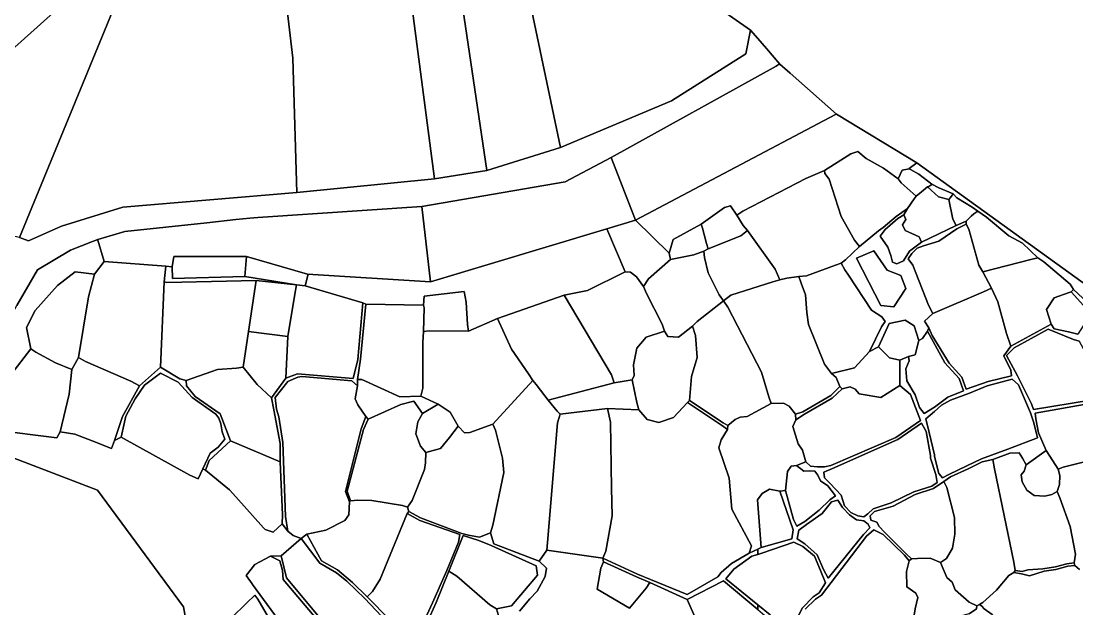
# Model space of a CAD drawing. Extents: x 542555 to 550520, y 1840485 to 1846995.
# Drawn here: x 548771.6 to 549099, y 1844100.4 to 1844282.4 of the extents above; entities that cross this region are included whole.
import ezdxf

# ---------------------------------------------------------------- set-up
doc = ezdxf.new("R2010")
doc.units = 0
doc.layers.add('Level 30', color=7, linetype='Continuous')

msp = doc.modelspace()

# ---------------------------------------------------------------- linework, layer by layer
at = {"layer": 'Level 30'}
for points in [[(549119.08, 1844188.24), (549049.32, 1844238.52), (549024.4, 1844253.63), (549010.0549, 1844266.2976), (549006.87, 1844269.11), (549006.8518, 1844269.1311), (549002.7478, 1844273.8923), (549000, 1844277.08), (548997.78, 1844279.65), (548976.85, 1844294.29), (548918.1, 1844342.09), (548898.32, 1844355.45), (548882.48, 1844365.4), (548868.1, 1844376.99), (548868.12, 1844377.03), (548888.7, 1844416.98), (548829.9, 1844469.54), (548837, 1844477.28)], [(548771.05, 1844215.34), (548773.84, 1844214.36), (548784.09, 1844218.94), (548803.13, 1844224.75), (548857.1, 1844229.36), (548899.72, 1844233.51), (548916.04, 1844236.14), (548938.88, 1844243.26), (548973.29, 1844257.7), (548996.33, 1844272.26), (548997.78, 1844279.65), (549000, 1844277.08), (549002.7478, 1844273.8923), (549006.8518, 1844269.1311), (549006.87, 1844269.11), (549006.173, 1844268.7238), (549005.7387, 1844268.4832), (548954.55, 1844240.12), (548940.31, 1844232.63), (548895.82, 1844225.02), (548844.9907, 1844221.5622), (548842.46, 1844221.39), (548838.1342, 1844220.9257), (548829.1224, 1844219.9585), (548803.7, 1844217.23), (548795.34, 1844214.78), (548793.6787, 1844214.1335), (548786.86, 1844211.48), (548776.61, 1844205.37), (548770.2491, 1844194.3257)], [(549103.58, 1844194.03), (549097.96, 1844199.26), (549096.87, 1844200.9), (549088.69, 1844207.89), (549086.86, 1844209.08), (549082.15, 1844213.68), (549077.82, 1844215.88), (549070.91, 1844221.71), (549068.22, 1844223.57), (549066.54, 1844224.8), (549061.71, 1844227.64), (549060.6, 1844228.94), (549056.17, 1844230.76), (549054.02, 1844231.9), (549049.96, 1844234.99), (549047.3641, 1844236.4417), (549046.92, 1844236.69), (549046.9623, 1844236.7222), (549049.32, 1844238.52), (549119.08, 1844188.24)], [(549100.0581, 1844195.353), (549097.16, 1844198.57), (549097.96, 1844199.26), (549103.58, 1844194.03)], [(549011.94, 1844096.89), (549013.84, 1844100.71), (549017.23, 1844104.06), (549019.01, 1844105.27), (549021.04, 1844108.42), (549019.49, 1844112.21), (549017.55, 1844116.63), (549014.02, 1844119.64), (549011.24, 1844120.98), (549001.26, 1844117.58), (549000, 1844117.22), (549000, 1844118.84), (549001.06, 1844119.35), (549010.61, 1844122.05), (549011, 1844124.8), (549006.85, 1844136.8), (549008.64, 1844137.02), (549011.08, 1844128.08), (549012.07, 1844125.94), (549014.57, 1844127.4), (549019.02, 1844130.97), (549022.31, 1844134.11), (549024.09, 1844135.41), (549021.74, 1844138.46), (549019.5, 1844139.98), (549018.67, 1844141.75), (549017.75, 1844143), (549016.11, 1844143.1), (549014.31, 1844143.05), (549012.01, 1844144.75), (549014.94, 1844145.91), (549016.41, 1844144.59), (549018.5, 1844144.33), (549020.66, 1844144.31), (549022.67, 1844144.77), (549042.84, 1844153.44), (549050.43, 1844158.7), (549047.39, 1844166.79), (549044.06, 1844169.5), (549044.02, 1844177.38), (549046.74, 1844178.49), (549046.92, 1844177.22), (549045.91, 1844174.66), (549046.2, 1844171.01), (549048.86, 1844166.62), (549050.15, 1844162.72), (549051.63, 1844160.84), (549054.82, 1844162.84), (549058.92, 1844165.95), (549063.78, 1844167.9), (549062.5, 1844171.73), (549058.06, 1844176.61), (549052.68, 1844186.38), (549053.1, 1844187.43), (549054.12, 1844185.01), (549059.32, 1844176.44), (549063.28, 1844172.1), (549064.65, 1844168.4), (549071.43, 1844170.74), (549078.72, 1844172.55), (549078.48, 1844174.24), (549076.33, 1844178.77), (549078.53, 1844181.69), (549090.96, 1844188.52), (549091.93, 1844187.06), (549096.38, 1844186.19), (549099.23, 1844185.46)], [(549099.72, 1844183.31), (549097.92, 1844183.83), (549090.05, 1844187.01), (549079.49, 1844181.21), (549077.15, 1844178.8), (549080.56, 1844172.51), (549084.85, 1844163.89), (549085.54, 1844162.14), (549103.15, 1844165.04)], [(549102.99, 1844164.01), (549086.01, 1844160.93), (549086.23, 1844159.26), (549087.04, 1844154.89), (549089.4, 1844149.38), (549083.28, 1844144.93), (549082.05, 1844147.02), (549081.02, 1844148.65), (549078.17, 1844148.53), (549072.87, 1844146.65), (549069.59, 1844145.94), (549065.28, 1844143.7), (549059.75, 1844141.25), (549057.72, 1844139.82), (549054.48, 1844137.6), (549048.83, 1844135.79), (549041.99, 1844132.14), (549036.21, 1844130.48), (549034.87, 1844129.21), (549035.08, 1844127.82), (549036.98, 1844127.21), (549037.69, 1844125.91), (549039.28, 1844124.14), (549046.06, 1844117.4), (549047.63, 1844115.89), (549046.99, 1844115.27), (549045.5, 1844116.97), (549038.86, 1844123.39), (549035.99, 1844124.81), (549033.68, 1844122.86), (549019.8, 1844104.6), (549017.88, 1844103.36), (549014.73, 1844100.22)], [(548827.38, 1844071.16), (548821.93, 1844101.01), (548795.24, 1844137.1), (548749.0279, 1844154.7593)], [(548762.83, 1844155.83), (548782.61, 1844153.38), (548783.65, 1844155.14), (548788.26, 1844154.45), (548793.63, 1844152.44), (548799.62, 1844150), (548800.51, 1844152.51), (548802.59, 1844153.54), (548823.92, 1844141.73), (548826.48, 1844140.67), (548827.92, 1844143.76), (548828.77, 1844143.35), (548836.15, 1844137.26), (548838.1452, 1844135.0385), (548846.755, 1844125.4522), (548847.26, 1844124.89), (548849.76, 1844124.1), (548852.49, 1844126.73), (548854.26, 1844124.38), (548855.91, 1844123.03), (548858.42, 1844122.1), (548852.18, 1844116.78), (548848.95, 1844116.72), (548845.5907, 1844114.9174), (548844.03, 1844114.08), (548841.36, 1844110.7), (548843.1864, 1844108.1002), (548843.32, 1844107.91), (548859.22, 1844086.23)], [(549099.81, 1844112.53), (549098.38, 1844113.76), (549098.1, 1844114.62), (549098.57, 1844117.3), (549096.86, 1844125.82), (549093.67, 1844134.75), (549092.82, 1844136.74), (549093.53, 1844138.83), (549093.72, 1844141.7), (549093.11, 1844143.59), (549094.69, 1844144.25), (549115.04, 1844149.34)], [(548895.66, 1844094.59), (548899.15, 1844102.21), (548903.6, 1844112.24), (548907.24, 1844120.97), (548907.65, 1844123.43), (548895.17, 1844127.72), (548891.32, 1844129.84), (548891.81, 1844130.51), (548895.4, 1844128.56), (548908.2, 1844123.7), (548910.29, 1844123.2), (548913.67, 1844122.56), (548917.13, 1844123.9), (548918.15, 1844120.5), (548932.17, 1844115.11), (548934.49, 1844112.99), (548934.09, 1844110.33), (548931.6, 1844105.8), (548929.33, 1844103.41), (548926.09, 1844099.67)], [(549014.73, 1844100.22), (549017.88, 1844103.36), (549019.8, 1844104.6), (549033.68, 1844122.86), (549035.99, 1844124.81), (549038.86, 1844123.39), (549045.5, 1844116.97), (549046.99, 1844115.27), (549046.13, 1844111.92), (549046.25, 1844107.16), (549049.01, 1844105.23), (549049.66, 1844103.92), (549048.8, 1844100.41), (549048.49, 1844098.42)], [(548891.96, 1844088.9), (548878.19, 1844103.54), (548872.59, 1844108.88), (548869.42, 1844111.5), (548864.24, 1844114.51), (548858.42, 1844122.1), (548860.12, 1844123.47), (548864.76, 1844115.25), (548869.73, 1844112.49), (548874.3, 1844108.56), (548878.9, 1844104.1), (548892.83, 1844089.97)], [(548919.62, 1844098.26), (548919.01, 1844100.41), (548923.66, 1844101.3), (548931.69, 1844110.76), (548931.29, 1844113.69), (548917.33, 1844119.94), (548913.5, 1844121.57), (548908.6, 1844123.09), (548904.17, 1844111.98), (548900.31, 1844102.28), (548895.63, 1844091.98)], [(548926.09, 1844099.67), (548929.33, 1844103.41), (548931.6, 1844105.8), (548934.09, 1844110.33), (548934.49, 1844112.99), (548932.17, 1844115.11), (548934.64, 1844118.54), (548951.96, 1844116.01), (548952.19, 1844114.9), (548951.31, 1844112.93), (548950.18, 1844106.44), (548960.21, 1844100.6), (548965.35, 1844106.78), (548966.55, 1844108.48), (548978.1, 1844103.21), (548983.07, 1844092.1)], [(548865.37, 1844094.73), (548852.87, 1844109.44), (548852.6, 1844112.19), (548851.76, 1844115.27), (548848.95, 1844116.72), (548852.18, 1844116.78), (548853.85, 1844109.95), (548866.21, 1844095.23)], [(549101.76, 1844084.67), (549098.01, 1844084.47), (549092.83, 1844084.88), (549087.17, 1844085.58), (549084.99, 1844086.85), (549082.09, 1844089.31), (549074.9, 1844096.39), (549072.67, 1844098.56), (549070.17, 1844100.37), (549069.45, 1844101.17), (549068.77, 1844101.66), (549069.85, 1844102.33), (549074.01, 1844106.13), (549077.9, 1844110.65), (549079.4, 1844111.63), (549081.79, 1844111.16), (549084.24, 1844110.58), (549088.81, 1844112.04), (549092.39, 1844112.54), (549096.15, 1844113.62), (549098.38, 1844113.76), (549099.81, 1844112.53)], [(549000, 1844100.15), (549000, 1844101.58), (549003.82, 1844098.47)], [(549065.52, 1844098.84), (549067.84, 1844100.37), (549067.9, 1844101.29), (549068.77, 1844101.66), (549069.45, 1844101.17), (549070.17, 1844100.37), (549072.67, 1844098.56)]]:
    msp.add_lwpolyline(points, dxfattribs=at)
for points in [[(548844.51, 1844348.09), (548837.81, 1844338.4), (548810.38, 1844310.93), (548720.79, 1844230.77), (548665.25, 1844281.08), (548660.74, 1844285.17), (548776.21, 1844411.02), (548834.06, 1844357.57), (548839.59, 1844353.41)], [(548882.48, 1844365.4), (548899.72, 1844233.51), (548857.1, 1844229.36), (548855.87, 1844270.98), (548850.5, 1844316.68), (548849.5014, 1844354.205), (548849.41, 1844357.64), (548863.83, 1844372.91), (548868.1, 1844376.99)], [(548898.32, 1844355.45), (548916.04, 1844236.14), (548899.72, 1844233.51), (548882.48, 1844365.4)], [(548918.1, 1844342.09), (548938.88, 1844243.26), (548916.04, 1844236.14), (548898.32, 1844355.45)], [(548918.1, 1844342.09), (548976.85, 1844294.29), (548997.78, 1844279.65), (548996.33, 1844272.26), (548973.29, 1844257.7), (548938.88, 1844243.26)], [(548850.5, 1844316.68), (548855.87, 1844270.98), (548857.1, 1844229.36), (548803.13, 1844224.75), (548784.09, 1844218.94), (548773.84, 1844214.36), (548771.05, 1844215.34), (548810.38, 1844310.93), (548840.26, 1844314.85)], [(548720.79, 1844230.77), (548810.38, 1844310.93), (548771.05, 1844215.34), (548747.34, 1844220.42)], [(549006.87, 1844269.11), (549010.0549, 1844266.2976), (549024.4, 1844253.63), (549024.1577, 1844253.5021), (548962.05, 1844220.71), (548954.55, 1844240.12), (549005.7387, 1844268.4832), (549006.173, 1844268.7238)], [(549046.9623, 1844236.7222), (549046.92, 1844236.69), (549044.77, 1844236.2), (549043.57, 1844233.57), (549038.95, 1844236.84), (549033.59, 1844239.88), (549031.06, 1844242.06), (549028.89, 1844241.33), (549020.74, 1844236.15), (549014.94, 1844233.64), (548995.4, 1844223.57), (548993.51, 1844222.26), (548991.55, 1844225.15), (548989.72, 1844224.63), (548982.43, 1844219.55), (548973.75, 1844214.75), (548972.53, 1844210.55), (548962.05, 1844220.71), (549024.1577, 1844253.5021), (549024.4, 1844253.63), (549049.32, 1844238.52)], [(548954.55, 1844240.12), (548962.05, 1844220.71), (548953.19, 1844218.05), (548898.57, 1844201.67), (548895.82, 1844225.02), (548940.31, 1844232.63)], [(549043.57, 1844233.57), (549044.48, 1844232.31), (549049.15, 1844228.24), (549048.48, 1844227.41), (549046.4, 1844224.33), (549042.94, 1844221.91), (549038.92, 1844218.53), (549037.45, 1844217.42), (549031.53, 1844212.62), (549030.05, 1844214.58), (549025.91, 1844221.9), (549022.12, 1844233.41), (549020.83, 1844235.18), (549020.74, 1844236.15), (549028.89, 1844241.33), (549031.06, 1844242.06), (549033.59, 1844239.88), (549038.95, 1844236.84)], [(549020.74, 1844236.15), (549020.83, 1844235.18), (549022.12, 1844233.41), (549025.91, 1844221.9), (549030.05, 1844214.58), (549031.53, 1844212.62), (549027.24, 1844208.52), (549025.84, 1844207.4), (549024.07, 1844206.83), (549015.1, 1844203.54), (549012.79, 1844203.29), (549009.01, 1844202.83), (549006.8, 1844202.29), (549005.42, 1844205.57), (548996.78, 1844217.56), (548995.51, 1844219.07), (548993.51, 1844222.26), (548995.4, 1844223.57), (549014.94, 1844233.64)], [(549053.06, 1844231.22), (549052.61, 1844231.05), (549050.83, 1844229.54), (549049.15, 1844228.24), (549044.48, 1844232.31), (549043.57, 1844233.57), (549044.77, 1844236.2), (549046.92, 1844236.69), (549047.3641, 1844236.4417), (549049.96, 1844234.99), (549054.02, 1844231.9), (549053.945, 1844231.8469)], [(549061.49, 1844219.14), (549050.82, 1844213.96), (549050.08, 1844215.59), (549045.71, 1844217.58), (549044.92, 1844219.29), (549045.89, 1844220.94), (549045.35, 1844222.41), (549046.4, 1844224.33), (549048.48, 1844227.41), (549049.15, 1844228.24), (549050.83, 1844229.54), (549052.61, 1844231.05), (549056.06, 1844228.01), (549059.21, 1844227.11), (549060.45, 1844221.05)], [(549059.7366, 1844227.8033), (549059.21, 1844227.11), (549056.06, 1844228.01), (549052.61, 1844231.05), (549053.06, 1844231.22), (549053.945, 1844231.8469), (549054.02, 1844231.9), (549056.17, 1844230.76), (549060.6, 1844228.94)], [(549066.16, 1844222.04), (549064.65, 1844220.48), (549061.49, 1844219.14), (549060.45, 1844221.05), (549059.21, 1844227.11), (549059.7366, 1844227.8033), (549060.6, 1844228.94), (549061.71, 1844227.64), (549066.54, 1844224.8), (549068.22, 1844223.57), (549067.0473, 1844222.699)], [(548895.82, 1844225.02), (548898.57, 1844201.67), (548860.41, 1844204.03), (548841.45, 1844209.53), (548818.93, 1844209.52), (548818.4, 1844206.32), (548816.49, 1844206.46), (548797.29, 1844207.91), (548795.3937, 1844214.5906), (548795.34, 1844214.78), (548803.7, 1844217.23), (548829.1224, 1844219.9585), (548838.1342, 1844220.9257), (548842.46, 1844221.39), (548844.9907, 1844221.5622)], [(548993.51, 1844222.26), (548995.51, 1844219.07), (548996.78, 1844217.56), (548994.77, 1844215.95), (548984.62, 1844211.91), (548984.07, 1844213.49), (548982.86, 1844218.23), (548982.43, 1844219.55), (548989.72, 1844224.63), (548991.55, 1844225.15)], [(549064.65, 1844220.48), (549064.68, 1844219.55), (549061.72, 1844218.09), (549056.11, 1844214.3), (549051.45, 1844212.82), (549049.39, 1844212.07), (549047.75, 1844210.48), (549046.62, 1844208.73), (549048.09, 1844206.81), (549052.97, 1844194.4), (549054.27, 1844191.8), (549051.75, 1844189.48), (549053.1, 1844187.43), (549052.68, 1844186.38), (549051.11, 1844184.12), (549049.92, 1844183.47), (549048.5, 1844188), (549045.76, 1844189.83), (549040.71, 1844188.75), (549037.44, 1844181.55), (549034.69, 1844180.05), (549038.34, 1844187.75), (549039.55, 1844189.4), (549038.5, 1844190.77), (549035.24, 1844192.86), (549028.18, 1844203.67), (549027.02, 1844205.34), (549025.84, 1844207.4), (549027.24, 1844208.52), (549031.53, 1844212.62), (549037.45, 1844217.42), (549038.92, 1844218.53), (549042.94, 1844221.91), (549046.4, 1844224.33), (549045.35, 1844222.41), (549043.44, 1844221.3), (549039.5, 1844217.9), (549037.98, 1844215.8), (549040.31, 1844212.36), (549041.29, 1844209.76), (549041.78, 1844207.76), (549043.13, 1844207.27), (549045.15, 1844208.2), (549047.1, 1844211.13), (549050.82, 1844213.96), (549061.49, 1844219.14)], [(549084.6973, 1844208.526), (549069.84, 1844204.72), (549068.61, 1844206.77), (549065.45, 1844217.95), (549064.68, 1844219.55), (549064.65, 1844220.48), (549066.16, 1844222.04), (549067.0473, 1844222.699), (549068.22, 1844223.57), (549070.91, 1844221.71), (549077.82, 1844215.88), (549082.15, 1844213.68), (549086.86, 1844209.08)], [(548966.12, 1844202.54), (548964.57, 1844200.23), (548962.4, 1844203.18), (548960.49, 1844204.62), (548958.89, 1844204.74), (548953.19, 1844218.05), (548962.05, 1844220.71), (548972.53, 1844210.55), (548972.92, 1844208.56)], [(548984.62, 1844211.91), (548983.24, 1844211.14), (548980.2, 1844209.98), (548972.92, 1844208.56), (548972.53, 1844210.55), (548973.75, 1844214.75), (548982.43, 1844219.55), (548982.86, 1844218.23), (548984.07, 1844213.49)], [(549043.44, 1844221.3), (549045.35, 1844222.41), (549045.89, 1844220.94), (549044.92, 1844219.29), (549045.71, 1844217.58), (549050.08, 1844215.59), (549050.82, 1844213.96), (549047.1, 1844211.13), (549045.15, 1844208.2), (549043.13, 1844207.27), (549041.78, 1844207.76), (549041.29, 1844209.76), (549040.31, 1844212.36), (549037.98, 1844215.8), (549039.5, 1844217.9)], [(549069.84, 1844204.72), (549072.46, 1844199.71), (549069.99, 1844198.51), (549054.27, 1844191.8), (549052.97, 1844194.4), (549048.09, 1844206.81), (549046.62, 1844208.73), (549047.75, 1844210.48), (549049.39, 1844212.07), (549051.45, 1844212.82), (549056.11, 1844214.3), (549061.72, 1844218.09), (549064.68, 1844219.55), (549065.45, 1844217.95), (549068.61, 1844206.77)], [(548947.19, 1844198.98), (548939.97, 1844197.54), (548919.25, 1844190.25), (548910.27, 1844186.33), (548910.04, 1844188.48), (548909.54, 1844195.38), (548909, 1844198.64), (548896.52, 1844197.18), (548896.39, 1844194.44), (548878.44, 1844194.73), (548877.52, 1844195.1), (548859.69, 1844200.43), (548860.44, 1844203.66), (548860.41, 1844204.03), (548898.57, 1844201.67), (548953.19, 1844218.05), (548958.89, 1844204.74)], [(548996.78, 1844217.56), (549005.42, 1844205.57), (549006.8, 1844202.29), (549004.73, 1844201.7), (548991.7, 1844197.53), (548989.4, 1844195.82), (548988.07, 1844197.62), (548984.63, 1844204.43), (548983.46, 1844209.21), (548983.24, 1844211.14), (548984.62, 1844211.91), (548994.77, 1844215.95)], [(548795.34, 1844214.78), (548795.3937, 1844214.5906), (548797.29, 1844207.91), (548794.32, 1844203.99), (548788.38, 1844204.73), (548782.9, 1844200.49), (548775.95, 1844192.76), (548773.19, 1844187.54), (548774.55, 1844180.86), (548765.63, 1844169.24), (548764.55, 1844169.58), (548757.28, 1844160.39), (548751.13, 1844158.81), (548761.3495, 1844177.9401), (548768.23, 1844190.82), (548770.2491, 1844194.3257), (548776.61, 1844205.37), (548786.86, 1844211.48), (548793.6787, 1844214.1335)], [(548818.4, 1844206.32), (548818.93, 1844209.52), (548841.45, 1844209.53), (548840.97, 1844203.28), (548818.55, 1844202.73)], [(548860.44, 1844203.66), (548859.69, 1844200.43), (548856.95, 1844200.74), (548840.97, 1844203.28), (548841.45, 1844209.53), (548860.41, 1844204.03)], [(548981.2, 1844189.39), (548979.75, 1844187.96), (548975.45, 1844184.52), (548972.09, 1844184.75), (548971.07, 1844186.41), (548970.38, 1844188.5), (548965.49, 1844198.01), (548964.57, 1844200.23), (548966.12, 1844202.54), (548972.92, 1844208.56), (548980.2, 1844209.98), (548983.24, 1844211.14), (548983.46, 1844209.21), (548984.63, 1844204.43), (548988.07, 1844197.62), (548989.4, 1844195.82)], [(549044.42, 1844203.61), (549045.96, 1844199.61), (549042.16, 1844193.92), (549038.2, 1844194.36), (549030.58, 1844208.99), (549035.98, 1844211.21), (549040.17, 1844205.22)], [(549045.96, 1844199.61), (549044.42, 1844203.61), (549040.17, 1844205.22), (549035.98, 1844211.21), (549030.58, 1844208.99), (549038.2, 1844194.36), (549042.16, 1844193.92)], [(548797.29, 1844207.91), (548816.49, 1844206.46), (548815.96, 1844201.64), (548814.76, 1844175.2), (548808.24, 1844169.43), (548805.62, 1844170.89), (548791.56, 1844176.94), (548789.38, 1844178.17), (548792.47, 1844197.01), (548794.32, 1844203.99)], [(548840.97, 1844203.28), (548856.95, 1844200.74), (548844.47, 1844202.05), (548816.79, 1844201.44), (548815.96, 1844201.64), (548816.49, 1844206.46), (548818.4, 1844206.32), (548818.55, 1844202.73)], [(549025.84, 1844207.4), (549027.02, 1844205.34), (549028.18, 1844203.67), (549035.24, 1844192.86), (549038.5, 1844190.77), (549039.55, 1844189.4), (549038.34, 1844187.75), (549034.69, 1844180.05), (549030.04, 1844175.02), (549022.89, 1844173.28), (549020.74, 1844176.17), (549015.77, 1844188.41), (549015.19, 1844192.16), (549014.86, 1844197.66), (549013.47, 1844201.25), (549012.79, 1844203.29), (549015.1, 1844203.54), (549024.07, 1844206.83)], [(549097.96, 1844199.26), (549097.16, 1844198.57), (549096.5537, 1844198.3583), (549091.89, 1844196.73), (549089.57, 1844193.12), (549090.96, 1844188.52), (549078.53, 1844181.69), (549077.16, 1844185.62), (549074.49, 1844195.46), (549072.46, 1844199.71), (549069.84, 1844204.72), (549084.6973, 1844208.526), (549086.86, 1844209.08), (549088.69, 1844207.89), (549096.87, 1844200.9)], [(548774.55, 1844180.86), (548773.19, 1844187.54), (548775.95, 1844192.76), (548782.9, 1844200.49), (548788.38, 1844204.73), (548794.32, 1844203.99), (548792.47, 1844197.01), (548789.38, 1844178.17), (548787.28, 1844174.5), (548782.22, 1844176.58), (548776.18, 1844179.85)], [(548964.57, 1844200.23), (548965.49, 1844198.01), (548970.38, 1844188.5), (548971.07, 1844186.41), (548965.45, 1844184.49), (548962.54, 1844181.06), (548961.45, 1844175.91), (548961.69, 1844172.68), (548961.1, 1844171.29), (548955.48, 1844170.33), (548954.62, 1844172.82), (548939.97, 1844197.54), (548947.19, 1844198.98), (548958.89, 1844204.74), (548960.49, 1844204.62), (548962.4, 1844203.18)], [(549013.98, 1844161.42), (549011.69, 1844160.68), (549009.72, 1844163.18), (549007.96, 1844164.12), (549004.12, 1844163.98), (549003.46, 1844166.08), (549001.14, 1844173.68), (548990.77, 1844193.84), (548989.4, 1844195.82), (548991.7, 1844197.53), (549004.73, 1844201.7), (549006.8, 1844202.29), (549009.01, 1844202.83), (549012.79, 1844203.29), (549013.47, 1844201.25), (549014.86, 1844197.66), (549015.19, 1844192.16), (549015.77, 1844188.41), (549020.74, 1844176.17), (549022.89, 1844173.28), (549024.31, 1844172.02), (549025.48, 1844169.2), (549022.68, 1844166.44)], [(548815.96, 1844201.64), (548816.79, 1844201.44), (548844.47, 1844202.05), (548842.11, 1844186.22), (548840.46, 1844175.19), (548838.4, 1844174.96), (548832.44, 1844174.52), (548822.78, 1844171.06), (548820.77, 1844171.62), (548814.76, 1844175.2)], [(548844.47, 1844202.05), (548856.95, 1844200.74), (548856.45, 1844197.8), (548854.3, 1844184.74), (548842.11, 1844186.22)], [(548859.69, 1844200.43), (548877.52, 1844195.1), (548875.95, 1844177.61), (548874.49, 1844171.74), (548857.3, 1844173.12), (548853.69, 1844171.8), (548854.3, 1844184.74), (548856.45, 1844197.8), (548856.95, 1844200.74)], [(549078.72, 1844172.55), (549071.43, 1844170.74), (549064.65, 1844168.4), (549063.28, 1844172.1), (549059.32, 1844176.44), (549054.12, 1844185.01), (549053.1, 1844187.43), (549051.75, 1844189.48), (549054.27, 1844191.8), (549069.99, 1844198.51), (549072.46, 1844199.71), (549074.49, 1844195.46), (549077.16, 1844185.62), (549078.53, 1844181.69), (549076.33, 1844178.77), (549078.48, 1844174.24)], [(548896.39, 1844194.44), (548896.52, 1844197.18), (548909, 1844198.64), (548909.54, 1844195.38), (548910.04, 1844188.48), (548910.27, 1844186.33), (548898.14, 1844186.43), (548896.36, 1844186.26), (548896.59, 1844193.59)], [(548955.48, 1844170.33), (548935.04, 1844164.95), (548933.94, 1844166.29), (548931.32, 1844169.87), (548930.28, 1844171.06), (548928.96, 1844173.12), (548923.66, 1844180.77), (548919.25, 1844190.25), (548939.97, 1844197.54), (548954.62, 1844172.82)], [(549097.16, 1844198.57), (549100.0581, 1844195.353), (549103.34, 1844191.71), (549099.23, 1844185.46), (549096.38, 1844186.19), (549091.93, 1844187.06), (549090.96, 1844188.52), (549089.57, 1844193.12), (549091.89, 1844196.73), (549096.5537, 1844198.3583)], [(548877.52, 1844195.1), (548878.44, 1844194.73), (548876.8, 1844177.66), (548875.9, 1844171.44), (548875.87, 1844169.47), (548874.14, 1844170.97), (548858.65, 1844172.28), (548857.33, 1844172.13), (548854.23, 1844170.8), (548850.36, 1844165.84), (548850.81, 1844162.17), (548851.46, 1844159.84), (548852.78, 1844151.85), (548853.6, 1844128.91), (548854.26, 1844124.38), (548852.49, 1844126.73), (548852.65, 1844129.51), (548851.88, 1844145.94), (548851.9, 1844151.59), (548849.98, 1844162.03), (548849.23, 1844165.73), (548853.69, 1844171.8), (548857.3, 1844173.12), (548874.49, 1844171.74), (548875.95, 1844177.61)], [(548896.39, 1844194.44), (548896.59, 1844193.59), (548896.36, 1844186.26), (548896.16, 1844182.88), (548896.1, 1844168.74), (548895.51, 1844166.21), (548888.98, 1844166.03), (548877.25, 1844171.36), (548875.9, 1844171.44), (548876.8, 1844177.66), (548878.44, 1844194.73)], [(548989.4, 1844195.82), (548990.77, 1844193.84), (549001.14, 1844173.68), (549003.46, 1844166.08), (549004.12, 1844163.98), (548996.74, 1844159.92), (548994.5, 1844159.74), (548992.97, 1844158.97), (548990.77, 1844157.12), (548989.28, 1844158.01), (548978.85, 1844164.94), (548979.41, 1844172.28), (548981.21, 1844178.17), (548980.71, 1844185.08), (548979.75, 1844187.96), (548981.2, 1844189.39)], [(548930.28, 1844171.06), (548917.88, 1844157.58), (548910.7, 1844155.01), (548909.03, 1844154.85), (548907.06, 1844156.9), (548904.61, 1844161.24), (548900.87, 1844163.81), (548895.51, 1844166.21), (548896.1, 1844168.74), (548896.16, 1844182.88), (548896.36, 1844186.26), (548898.14, 1844186.43), (548910.27, 1844186.33), (548919.25, 1844190.25), (548923.66, 1844180.77), (548928.96, 1844173.12)], [(548979.41, 1844172.28), (548978.85, 1844164.94), (548978.25, 1844164.26), (548973.87, 1844159.66), (548969.34, 1844158.11), (548965.7, 1844158.96), (548963.15, 1844162.05), (548962.5, 1844164.3), (548961.1, 1844171.29), (548961.69, 1844172.68), (548961.45, 1844175.91), (548962.54, 1844181.06), (548965.45, 1844184.49), (548971.07, 1844186.41), (548972.09, 1844184.75), (548975.45, 1844184.52), (548979.75, 1844187.96), (548980.71, 1844185.08), (548981.21, 1844178.17)], [(549048.86, 1844179), (549046.74, 1844178.49), (549044.02, 1844177.38), (549040.88, 1844178.13), (549037.44, 1844181.55), (549040.71, 1844188.75), (549045.76, 1844189.83), (549048.5, 1844188), (549049.92, 1844183.47)], [(549105.82, 1844172.16), (549106.98, 1844168.41), (549107.63, 1844166.72), (549103.15, 1844165.04), (549085.54, 1844162.14), (549084.85, 1844163.89), (549080.56, 1844172.51), (549077.15, 1844178.8), (549079.49, 1844181.21), (549090.05, 1844187.01), (549097.92, 1844183.83), (549099.72, 1844183.31)], [(548854.3, 1844184.74), (548853.69, 1844171.8), (548849.23, 1844165.73), (548844.81, 1844169.89), (548840.46, 1844175.19), (548842.11, 1844186.22)], [(549052.68, 1844186.38), (549058.06, 1844176.61), (549062.5, 1844171.73), (549063.78, 1844167.9), (549058.92, 1844165.95), (549054.82, 1844162.84), (549051.63, 1844160.84), (549050.15, 1844162.72), (549048.86, 1844166.62), (549046.2, 1844171.01), (549045.91, 1844174.66), (549046.92, 1844177.22), (549046.74, 1844178.49), (549048.86, 1844179), (549049.92, 1844183.47), (549051.11, 1844184.12)], [(548786.49, 1844166.86), (548783.65, 1844155.14), (548782.61, 1844153.38), (548762.83, 1844155.83), (548761.69, 1844157.55), (548763.01, 1844160.24), (548764.94, 1844165.02), (548765.63, 1844169.24), (548774.55, 1844180.86), (548776.18, 1844179.85), (548782.22, 1844176.58), (548787.28, 1844174.5)], [(549028.71, 1844169.14), (549026.21, 1844168.46), (549025.48, 1844169.2), (549024.31, 1844172.02), (549022.89, 1844173.28), (549030.04, 1844175.02), (549034.69, 1844180.05), (549037.44, 1844181.55), (549040.88, 1844178.13), (549044.02, 1844177.38), (549044.06, 1844169.5), (549038.13, 1844165.8), (549031.49, 1844166.97), (549030.16, 1844168.41)], [(548789.38, 1844178.17), (548791.56, 1844176.94), (548805.62, 1844170.89), (548808.24, 1844169.43), (548803.01, 1844159.95), (548800.51, 1844152.51), (548799.62, 1844150), (548793.63, 1844152.44), (548788.26, 1844154.45), (548783.65, 1844155.14), (548786.49, 1844166.86), (548787.28, 1844174.5)], [(548822.78, 1844171.06), (548822.81, 1844169.45), (548825.55, 1844166.14), (548833.26, 1844160.72), (548836.46, 1844152.38), (548829.86, 1844146.26), (548828.77, 1844143.35), (548827.92, 1844143.76), (548830.16, 1844148.55), (548832.72, 1844150.41), (548834.79, 1844152.95), (548833.94, 1844155.18), (548833.46, 1844157.65), (548832.84, 1844159.43), (548832, 1844160.69), (548824.59, 1844165.78), (548820.32, 1844170.58), (548814.77, 1844173.34), (548809.79, 1844169.63), (548806.89, 1844165.44), (548804.05, 1844160.07), (548802.59, 1844153.54), (548800.51, 1844152.51), (548803.01, 1844159.95), (548808.24, 1844169.43), (548814.76, 1844175.2), (548820.77, 1844171.62)], [(548851.9, 1844151.59), (548851.88, 1844145.94), (548836.46, 1844152.38), (548833.26, 1844160.72), (548825.55, 1844166.14), (548822.81, 1844169.45), (548822.78, 1844171.06), (548832.44, 1844174.52), (548838.4, 1844174.96), (548840.46, 1844175.19), (548844.81, 1844169.89), (548849.23, 1844165.73), (548849.98, 1844162.03)], [(548830.16, 1844148.55), (548827.92, 1844143.76), (548826.48, 1844140.67), (548823.92, 1844141.73), (548802.59, 1844153.54), (548804.05, 1844160.07), (548806.89, 1844165.44), (548809.79, 1844169.63), (548814.77, 1844173.34), (548820.32, 1844170.58), (548824.59, 1844165.78), (548832, 1844160.69), (548832.84, 1844159.43), (548833.46, 1844157.65), (548833.94, 1844155.18), (548834.79, 1844152.95), (548832.72, 1844150.41)], [(548872.19, 1844136.75), (548873.44, 1844133.5), (548873.23, 1844129.5), (548871.96, 1844127.76), (548866.11, 1844124.76), (548860.12, 1844123.47), (548858.42, 1844122.1), (548855.91, 1844123.03), (548854.26, 1844124.38), (548853.6, 1844128.91), (548852.78, 1844151.85), (548851.46, 1844159.84), (548850.81, 1844162.17), (548850.36, 1844165.84), (548854.23, 1844170.8), (548857.33, 1844172.13), (548858.65, 1844172.28), (548874.14, 1844170.97), (548875.87, 1844169.47), (548875.14, 1844165.41), (548875.96, 1844163.55), (548878.5, 1844159.95), (548877.01, 1844156.13)], [(548895.51, 1844166.21), (548900.87, 1844163.81), (548896.06, 1844160.9), (548893.35, 1844164.72), (548889.29, 1844163.62), (548879.21, 1844159.13), (548878.5, 1844159.95), (548875.96, 1844163.55), (548875.14, 1844165.41), (548875.87, 1844169.47), (548875.9, 1844171.44), (548877.25, 1844171.36), (548888.98, 1844166.03)], [(548935.04, 1844164.95), (548937.76, 1844161.59), (548938.71, 1844160.69), (548937.93, 1844158.01), (548934.82, 1844120.89), (548934.64, 1844118.54), (548932.17, 1844115.11), (548918.15, 1844120.5), (548917.13, 1844123.9), (548917.89, 1844126.23), (548921.21, 1844142.54), (548920.82, 1844146.99), (548918.67, 1844155.71), (548917.88, 1844157.58), (548930.28, 1844171.06), (548931.32, 1844169.87), (548933.94, 1844166.29)], [(548963.15, 1844162.05), (548953.44, 1844162.44), (548938.71, 1844160.69), (548937.76, 1844161.59), (548935.04, 1844164.95), (548955.48, 1844170.33), (548961.1, 1844171.29), (548962.5, 1844164.3)], [(549078.85, 1844171.54), (549080.85, 1844169.72), (549084.58, 1844161.1), (549085.65, 1844157.97), (549086.73, 1844153.35), (549077.52, 1844149.77), (549069.36, 1844146.87), (549064.82, 1844144.66), (549059.23, 1844142.01), (549057.29, 1844140.89), (549056.17, 1844142.24), (549054.76, 1844147.51), (549054.77, 1844148.11), (549053.18, 1844154.99), (549052.11, 1844159.25), (549054.84, 1844161.52), (549057, 1844163.5), (549059.76, 1844165.01), (549065.62, 1844167.17), (549071.12, 1844169.48)], [(549080.85, 1844169.72), (549078.85, 1844171.54), (549071.12, 1844169.48), (549065.62, 1844167.17), (549059.76, 1844165.01), (549057, 1844163.5), (549054.84, 1844161.52), (549052.11, 1844159.25), (549053.18, 1844154.99), (549054.77, 1844148.11), (549054.76, 1844147.51), (549056.17, 1844142.24), (549057.29, 1844140.89), (549059.23, 1844142.01), (549064.82, 1844144.66), (549069.36, 1844146.87), (549077.52, 1844149.77), (549086.73, 1844153.35), (549085.65, 1844157.97), (549084.58, 1844161.1)], [(549047.39, 1844166.79), (549050.43, 1844158.7), (549042.84, 1844153.44), (549022.67, 1844144.77), (549020.66, 1844144.31), (549018.5, 1844144.33), (549016.41, 1844144.59), (549014.94, 1844145.91), (549013.85, 1844149.55), (549012.56, 1844151.49), (549010.89, 1844156.89), (549011.82, 1844158.93), (549014.49, 1844160.7), (549023.08, 1844165.61), (549026.21, 1844168.46), (549028.71, 1844169.14), (549030.16, 1844168.41), (549031.49, 1844166.97), (549038.13, 1844165.8), (549044.06, 1844169.5)], [(549025.48, 1844169.2), (549026.21, 1844168.46), (549023.08, 1844165.61), (549014.49, 1844160.7), (549011.82, 1844158.93), (549011.69, 1844160.68), (549013.98, 1844161.42), (549022.68, 1844166.44)], [(548892.79, 1844133.96), (548891.37, 1844131.81), (548889.85, 1844132.34), (548880.3, 1844133.94), (548876, 1844134.04), (548873.76, 1844133.84), (548872.7, 1844136.77), (548877.74, 1844155.95), (548879.21, 1844159.13), (548889.29, 1844163.62), (548893.35, 1844164.72), (548896.06, 1844160.9), (548894.57, 1844158.29), (548893.93, 1844154.54), (548895.38, 1844150.76), (548897.12, 1844148.81), (548897.02, 1844145.55), (548896.66, 1844143.52)], [(548900.87, 1844163.81), (548904.61, 1844161.24), (548907.06, 1844156.9), (548904.45, 1844153.39), (548901.62, 1844150.04), (548897.12, 1844148.81), (548895.38, 1844150.76), (548893.93, 1844154.54), (548894.57, 1844158.29), (548896.06, 1844160.9)], [(548990.58, 1844155.92), (548988.69, 1844152.73), (548987.93, 1844150.28), (548991.11, 1844140.88), (548992.01, 1844131.19), (548998.11, 1844119.86), (548997.36, 1844117.58), (548991.86, 1844114.43), (548988.64, 1844111.65), (548987.62, 1844110.32), (548978.09, 1844104.76), (548966.77, 1844109.47), (548962.7, 1844111.08), (548951.96, 1844116.01), (548952.86, 1844118.2), (548954.82, 1844129.18), (548954.7, 1844137.72), (548954.36, 1844158.16), (548953.44, 1844162.44), (548963.15, 1844162.05), (548965.7, 1844158.96), (548969.34, 1844158.11), (548973.87, 1844159.66), (548978.25, 1844164.26), (548988.73, 1844157.3)], [(548990.77, 1844157.12), (548990.58, 1844155.92), (548988.73, 1844157.3), (548978.25, 1844164.26), (548978.85, 1844164.94), (548989.28, 1844158.01)], [(549011.82, 1844158.93), (549010.89, 1844156.89), (549012.56, 1844151.49), (549013.85, 1844149.55), (549014.94, 1844145.91), (549012.01, 1844144.75), (549010.34, 1844144.53), (549009.24, 1844142.87), (549008.64, 1844137.02), (549006.85, 1844136.8), (549003.68, 1844137.41), (549001.41, 1844136.06), (548999.91, 1844134.12), (549001.06, 1844119.35), (549000, 1844118.84), (548997.36, 1844117.58), (548998.11, 1844119.86), (548992.01, 1844131.19), (548991.11, 1844140.88), (548987.93, 1844150.28), (548988.69, 1844152.73), (548990.58, 1844155.92), (548990.77, 1844157.12), (548992.97, 1844158.97), (548994.5, 1844159.74), (548996.74, 1844159.92), (549004.12, 1844163.98), (549007.96, 1844164.12), (549009.72, 1844163.18), (549011.69, 1844160.68)], [(549118.8, 1844159.88), (549117.84, 1844150.24), (549115.04, 1844149.34), (549094.69, 1844144.25), (549093.11, 1844143.59), (549091.47, 1844146.22), (549089.4, 1844149.38), (549087.04, 1844154.89), (549086.23, 1844159.26), (549086.01, 1844160.93), (549102.99, 1844164.01), (549107.71, 1844165.74), (549110.12, 1844166.04), (549113.55, 1844164.07), (549117.32, 1844162.94), (549118.73, 1844162.68)], [(548953.44, 1844162.44), (548954.36, 1844158.16), (548954.7, 1844137.72), (548954.82, 1844129.18), (548952.86, 1844118.2), (548951.96, 1844116.01), (548934.64, 1844118.54), (548934.82, 1844120.89), (548937.93, 1844158.01), (548938.71, 1844160.69)], [(548878.5, 1844159.95), (548879.21, 1844159.13), (548877.74, 1844155.95), (548872.7, 1844136.77), (548873.76, 1844133.84), (548873.44, 1844133.5), (548872.19, 1844136.75), (548877.01, 1844156.13)], [(548917.88, 1844157.58), (548918.67, 1844155.71), (548920.82, 1844146.99), (548921.21, 1844142.54), (548917.89, 1844126.23), (548917.13, 1844123.9), (548913.67, 1844122.56), (548910.29, 1844123.2), (548908.2, 1844123.7), (548895.4, 1844128.56), (548891.81, 1844130.51), (548891.37, 1844131.81), (548892.79, 1844133.96), (548896.66, 1844143.52), (548897.02, 1844145.55), (548897.12, 1844148.81), (548901.62, 1844150.04), (548904.45, 1844153.39), (548907.06, 1844156.9), (548909.03, 1844154.85), (548910.7, 1844155.01)], [(549055.19, 1844141.93), (549055.59, 1844139.48), (549053.98, 1844138.4), (549048.36, 1844136.6), (549041.4, 1844133.16), (549035.83, 1844131.31), (549034.16, 1844129.79), (549032.93, 1844128.87), (549031.01, 1844129.13), (549028.9, 1844130.24), (549026.91, 1844132.24), (549025.84, 1844135.55), (549022.48, 1844139.18), (549020.7, 1844140.9), (549020.47, 1844142.7), (549023.15, 1844143.86), (549043.46, 1844152.84), (549050.75, 1844157.86), (549052.25, 1844155.29), (549053.55, 1844147.83), (549053.62, 1844147.08)], [(549055.59, 1844139.48), (549055.19, 1844141.93), (549053.62, 1844147.08), (549053.55, 1844147.83), (549052.25, 1844155.29), (549050.75, 1844157.86), (549043.46, 1844152.84), (549023.15, 1844143.86), (549020.47, 1844142.7), (549020.7, 1844140.9), (549022.48, 1844139.18), (549025.84, 1844135.55), (549026.91, 1844132.24), (549028.9, 1844130.24), (549031.01, 1844129.13), (549032.93, 1844128.87), (549034.16, 1844129.79), (549035.83, 1844131.31), (549041.4, 1844133.16), (549048.36, 1844136.6), (549053.98, 1844138.4)], [(548749, 1844154.77), (548749.0279, 1844154.7593), (548795.24, 1844137.1), (548821.93, 1844101.01), (548827.38, 1844071.16), (548811.29, 1844062.49), (548765.38, 1844047.68), (548711.41, 1844076.8), (548739.4, 1844131.99), (548748.8412, 1844154.3933)], [(548852.65, 1844129.51), (548852.49, 1844126.73), (548849.76, 1844124.1), (548847.26, 1844124.89), (548846.755, 1844125.4522), (548838.1452, 1844135.0385), (548836.15, 1844137.26), (548828.77, 1844143.35), (548829.86, 1844146.26), (548836.46, 1844152.38), (548851.88, 1844145.94)], [(549092.82, 1844136.74), (549093.67, 1844134.75), (549096.86, 1844125.82), (549098.57, 1844117.3), (549098.1, 1844114.62), (549095.83, 1844114.29), (549092.36, 1844113.32), (549088.44, 1844112.78), (549083.78, 1844112.44), (549081.95, 1844111.88), (549079.8, 1844112.24), (549079.45, 1844114.79), (549073.41, 1844143.69), (549072.87, 1844146.65), (549078.17, 1844148.53), (549081.02, 1844148.65), (549082.05, 1844147.02), (549083.28, 1844144.93), (549082.59, 1844143), (549081.68, 1844141.9), (549081.98, 1844139.66), (549083.46, 1844137.17), (549085.69, 1844135.46), (549088.98, 1844135.24), (549091.19, 1844135.81)], [(549093.53, 1844138.83), (549092.82, 1844136.74), (549091.19, 1844135.81), (549088.98, 1844135.24), (549085.69, 1844135.46), (549083.46, 1844137.17), (549081.98, 1844139.66), (549081.68, 1844141.9), (549082.59, 1844143), (549083.28, 1844144.93), (549089.4, 1844149.38), (549091.47, 1844146.22), (549093.11, 1844143.59), (549093.72, 1844141.7)], [(549021.74, 1844138.46), (549024.09, 1844135.41), (549022.31, 1844134.11), (549019.02, 1844130.97), (549014.57, 1844127.4), (549012.07, 1844125.94), (549011.08, 1844128.08), (549008.64, 1844137.02), (549009.24, 1844142.87), (549010.34, 1844144.53), (549012.01, 1844144.75), (549014.31, 1844143.05), (549016.11, 1844143.1), (549017.75, 1844143), (549018.67, 1844141.75), (549019.5, 1844139.98)], [(549079.8, 1844112.24), (549079.4, 1844111.63), (549077.9, 1844110.65), (549074.01, 1844106.13), (549069.85, 1844102.33), (549068.77, 1844101.66), (549067.9, 1844101.29), (549065.52, 1844102.43), (549061.22, 1844106.2), (549060.24, 1844108.6), (549058.63, 1844110.07), (549056.7, 1844114.68), (549058.52, 1844115.98), (549060.43, 1844119.13), (549061.07, 1844123.45), (549061.04, 1844128.64), (549058.68, 1844137.99), (549057.72, 1844139.82), (549059.75, 1844141.25), (549065.28, 1844143.7), (549069.59, 1844145.94), (549072.87, 1844146.65), (549073.41, 1844143.69), (549079.45, 1844114.79)], [(549058.52, 1844115.98), (549056.7, 1844114.68), (549053.45, 1844116.08), (549049.49, 1844115.92), (549047.63, 1844115.89), (549046.06, 1844117.4), (549039.28, 1844124.14), (549037.69, 1844125.91), (549036.98, 1844127.21), (549035.08, 1844127.82), (549034.87, 1844129.21), (549036.21, 1844130.48), (549041.99, 1844132.14), (549048.83, 1844135.79), (549054.48, 1844137.6), (549057.72, 1844139.82), (549058.68, 1844137.99), (549061.04, 1844128.64), (549061.07, 1844123.45), (549060.43, 1844119.13)], [(549010.61, 1844122.05), (549001.06, 1844119.35), (548999.91, 1844134.12), (549001.41, 1844136.06), (549003.68, 1844137.41), (549006.85, 1844136.8), (549011, 1844124.8)], [(548891.37, 1844131.81), (548891.81, 1844130.51), (548891.32, 1844129.84), (548890.57, 1844128.1), (548882.89, 1844109.5), (548880.55, 1844105.74), (548878.9, 1844104.1), (548874.3, 1844108.56), (548869.73, 1844112.49), (548864.76, 1844115.25), (548860.12, 1844123.47), (548866.11, 1844124.76), (548871.96, 1844127.76), (548873.23, 1844129.5), (548873.44, 1844133.5), (548873.76, 1844133.84), (548876, 1844134.04), (548880.3, 1844133.94), (548889.85, 1844132.34)], [(549034.72, 1844125.42), (549032.84, 1844123.34), (549021.82, 1844109.88), (549020.36, 1844112.58), (549018.46, 1844117.11), (549014.55, 1844120.49), (549012.22, 1844122.08), (549012.78, 1844124.72), (549015.08, 1844126.44), (549019.95, 1844129.89), (549022.92, 1844133.49), (549024.87, 1844134.05), (549026.31, 1844131.78), (549028.5, 1844129.5), (549030.63, 1844127.88), (549032.94, 1844127.6), (549034.21, 1844126.56)], [(549032.84, 1844123.34), (549034.72, 1844125.42), (549034.21, 1844126.56), (549032.94, 1844127.6), (549030.63, 1844127.88), (549028.5, 1844129.5), (549026.31, 1844131.78), (549024.87, 1844134.05), (549022.92, 1844133.49), (549019.95, 1844129.89), (549015.08, 1844126.44), (549012.78, 1844124.72), (549012.22, 1844122.08), (549014.55, 1844120.49), (549018.46, 1844117.11), (549020.36, 1844112.58), (549021.82, 1844109.88)], [(548891.32, 1844129.84), (548895.17, 1844127.72), (548907.65, 1844123.43), (548907.24, 1844120.97), (548903.6, 1844112.24), (548899.15, 1844102.21), (548895.66, 1844094.59), (548892.83, 1844089.97), (548878.9, 1844104.1), (548880.55, 1844105.74), (548882.89, 1844109.5), (548890.57, 1844128.1)], [(548891.96, 1844088.9), (548884.64, 1844080.95), (548882.99, 1844082.1), (548870.87, 1844091.41), (548868.65, 1844092.66), (548866.21, 1844095.23), (548853.85, 1844109.95), (548852.18, 1844116.78), (548858.42, 1844122.1), (548864.24, 1844114.51), (548869.42, 1844111.5), (548872.59, 1844108.88), (548878.19, 1844103.54)], [(548908.6, 1844123.09), (548913.5, 1844121.57), (548917.33, 1844119.94), (548931.29, 1844113.69), (548931.69, 1844110.76), (548923.66, 1844101.3), (548919.01, 1844100.41), (548916.93, 1844101.61), (548906.73, 1844110.52), (548904.17, 1844111.98)], [(549000, 1844118.84), (549000, 1844117.22), (548998.13, 1844116.68), (548992.6, 1844112.6), (548990.07, 1844109.67), (549000, 1844101.58), (549000, 1844100.15), (548989.43, 1844109), (548978.1, 1844103.21), (548966.55, 1844108.48), (548962.44, 1844110.3), (548952.19, 1844114.9), (548951.96, 1844116.01), (548962.7, 1844111.08), (548966.77, 1844109.47), (548978.09, 1844104.76), (548987.62, 1844110.32), (548988.64, 1844111.65), (548991.86, 1844114.43), (548997.36, 1844117.58)], [(549019.49, 1844112.21), (549021.04, 1844108.42), (549019.01, 1844105.27), (549017.23, 1844104.06), (549013.84, 1844100.71), (549011.94, 1844096.89), (549011.9, 1844093.66), (549008.45, 1844092.47), (549003.82, 1844098.47), (549000, 1844101.58), (548990.07, 1844109.67), (548992.6, 1844112.6), (548998.13, 1844116.68), (549000, 1844117.22), (549001.26, 1844117.58), (549011.24, 1844120.98), (549014.02, 1844119.64), (549017.55, 1844116.63)], [(548845.5907, 1844114.9174), (548848.95, 1844116.72), (548851.76, 1844115.27), (548852.6, 1844112.19), (548852.87, 1844109.44), (548865.37, 1844094.73), (548867.53, 1844092.28), (548859.22, 1844086.23), (548843.32, 1844107.91), (548843.1864, 1844108.1002), (548841.36, 1844110.7), (548844.03, 1844114.08)], [(548951.31, 1844112.93), (548952.19, 1844114.9), (548962.44, 1844110.3), (548966.55, 1844108.48), (548965.35, 1844106.78), (548960.21, 1844100.6), (548950.18, 1844106.44)], [(549056.7, 1844114.68), (549058.63, 1844110.07), (549060.24, 1844108.6), (549061.22, 1844106.2), (549065.52, 1844102.43), (549067.9, 1844101.29), (549067.84, 1844100.37), (549065.52, 1844098.84), (549061.68, 1844097.73), (549051.91, 1844094.62), (549050.68, 1844096.15), (549049.12, 1844097.12), (549048.49, 1844098.42), (549048.8, 1844100.41), (549049.66, 1844103.92), (549049.01, 1844105.23), (549046.25, 1844107.16), (549046.13, 1844111.92), (549046.99, 1844115.27), (549047.63, 1844115.89), (549049.49, 1844115.92), (549053.45, 1844116.08)], [(549098.1, 1844114.62), (549098.38, 1844113.76), (549096.15, 1844113.62), (549092.39, 1844112.54), (549088.81, 1844112.04), (549084.24, 1844110.58), (549081.79, 1844111.16), (549079.4, 1844111.63), (549079.8, 1844112.24), (549081.95, 1844111.88), (549083.78, 1844112.44), (549088.44, 1844112.78), (549092.36, 1844113.32), (549095.83, 1844114.29)], [(548909.05, 1844089.2), (548900.25, 1844082.75), (548895.58, 1844078.69), (548893.26, 1844088.77), (548895.63, 1844091.98), (548900.31, 1844102.28), (548904.17, 1844111.98), (548906.73, 1844110.52), (548916.93, 1844101.61), (548919.01, 1844100.41), (548919.62, 1844098.26), (548915.77, 1844094.01)], [(549007.16, 1844091.98), (549003.35, 1844089.48), (549000, 1844088.13), (548988.24, 1844083.38), (548984.95, 1844089.52), (548983.07, 1844092.1), (548978.1, 1844103.21), (548989.43, 1844109), (549000, 1844100.15), (549002.97, 1844097.66)], [(548855.6, 1844085.03), (548847.16, 1844080.11), (548841.2513, 1844090.0795), (548836.8, 1844097.59), (548841.4691, 1844102.1361), (548844.01, 1844104.61), (548845.02, 1844103.34)], [(548847.16, 1844080.11), (548855.6, 1844085.03), (548845.02, 1844103.34), (548844.01, 1844104.61), (548841.4691, 1844102.1361), (548836.8, 1844097.59), (548841.2513, 1844090.0795)]]:
    msp.add_lwpolyline(points, close=True, dxfattribs=at)

doc.saveas('drawing.dxf')
